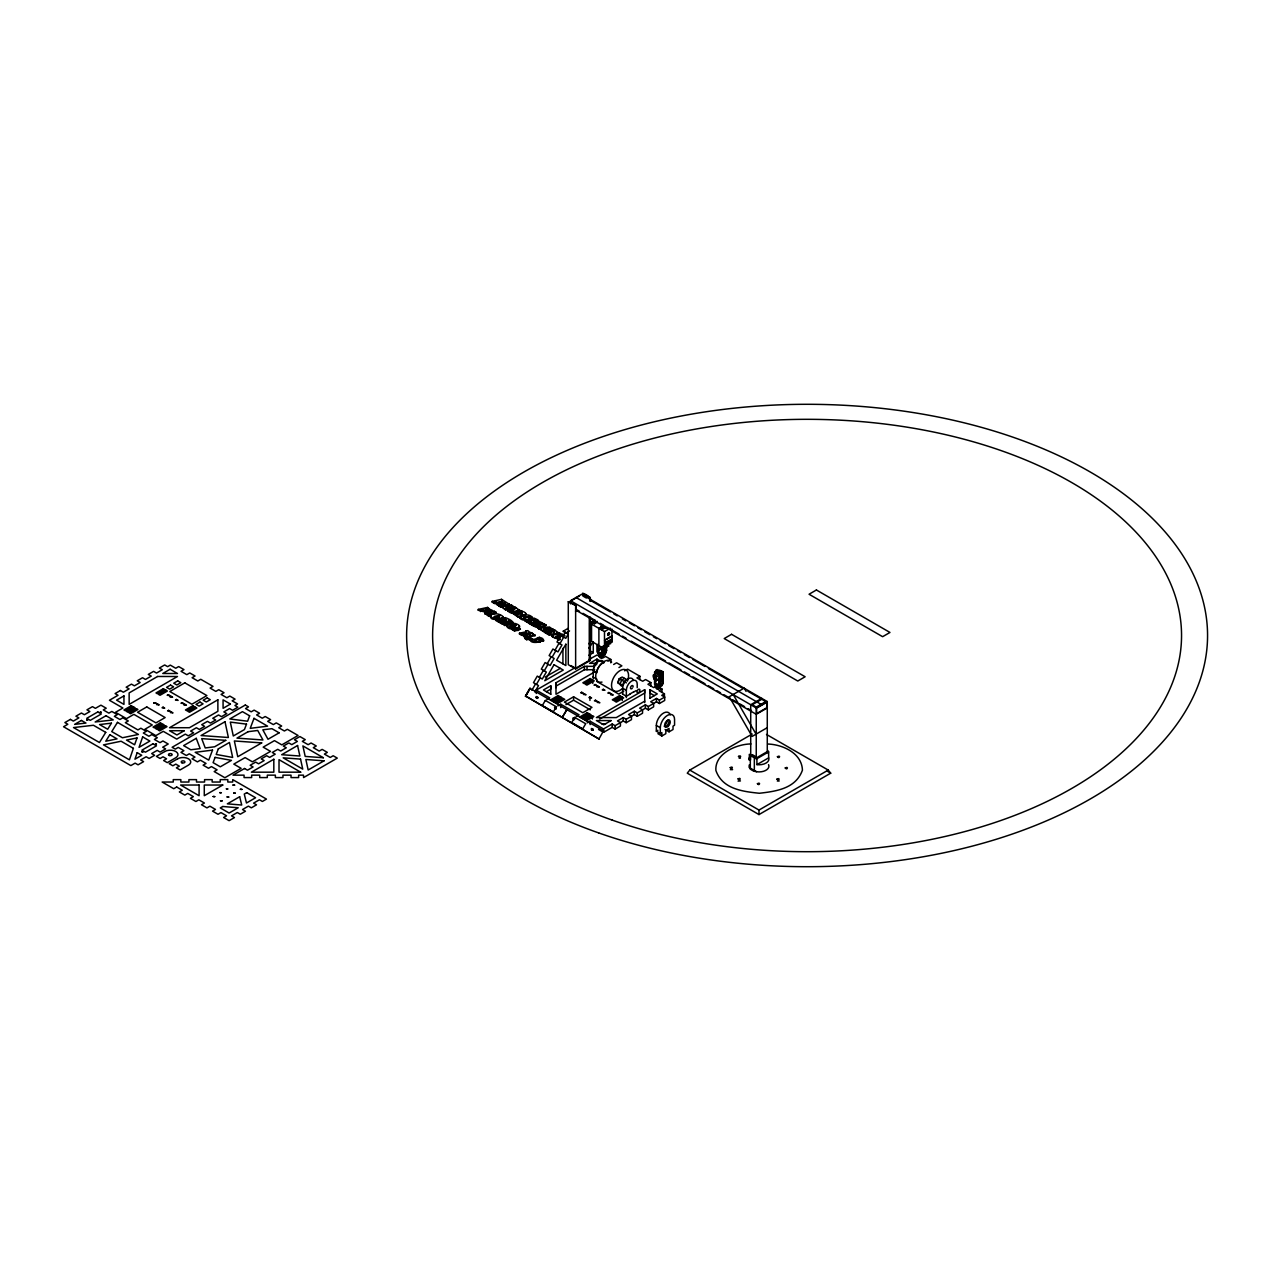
<?xml version="1.0" encoding="UTF-8"?>
<svg xmlns="http://www.w3.org/2000/svg" width="1271" height="1271" viewBox="0 0 1271 1271"><rect width="100%" height="100%" fill="white"/><g stroke="black" fill="none" stroke-linecap="round" stroke-linejoin="round"><path stroke-width="1.5" d="M602.788 647.813C605.6 646.129 599.261 652.5 600.706 646.653L600.849 649.799L602.041 649.131M602.851 649.131L601.58 650.228L601.628 646.907M605.6 627.556L605.6 626.285L604.932 627.938L606.696 628.192L605.6 627.556L601.548 629.892C600.976 622.075 603.709 630.924 603.693 625.507M606.203 646.605L605.917 645.604M606.95 646.748L603.598 648.639M660.618 680.271L660.618 679.318M661.079 679.524L661.19 677.554L660.618 679.222M606.378 642.888L605.377 644.016L606.362 642.665M535.552 641.235L536.394 640.87L535.107 639.202L539.825 639.281L537.363 637.772L537.188 639.631L535.107 640.06M536.378 640.965L535.107 639.202M659.156 673.757L659.156 672.168L658.378 672.629L658.378 674.218L660.539 672.963L659.156 672.168A1.954 1.128 60 0 0 657.79 669.785A1.954 1.128 60 0 0 656.408 670.58C656.154 674.472 659.442 670.707 655.661 671.469A1.954 1.128 60 0 0 657.885 673.566A1.954 1.128 60 0 0 657.584 670.723A1.954 1.128 60 0 0 655.614 671.04L655.661 675.552M657.409 688.405L656.551 686.658L657.409 688.405A1.954 1.128 60 0 0 659.141 687.865L660.523 685.482L658.362 686.737L658.362 688.326A1.954 1.128 60 0 1 656.392 688.644A1.954 1.128 60 0 1 656.09 685.8A1.954 1.128 60 0 1 658.314 687.881L659.713 685.943M510.545 625.999L515.835 625.427L510.545 625.999L510.577 627.286L515.422 625.983M609.683 633.736C609.047 629.939 605.774 637.438 609.174 634.817M607.141 645.112L607.014 646.272L607.903 645.08M607.252 645.175L606.918 646.685L606.06 646.192M656.44 685.895L656.392 686.276A1.954 1.128 60 0 0 656.44 686.721L656.424 686.737M657.091 672.359A1.954 1.128 60 0 0 659.109 672.55L659.156 672.168M660.856 676.426L660.761 676.363A1.652 0.953 -60 0 0 660.618 676.808C661.619 675.822 660.443 676.982 661.19 676.95M600.341 655.169L601.342 656.662L605.187 654.549C602.978 638.074 609.174 657.091 602.549 650.784M503.3 616.689C501.251 619.565 490.749 619.692 490.701 615.577C494.435 609.953 511.959 618.755 497.755 619.184M519.617 626.11C514.739 632.593 496.246 622.742 514.977 623.457C528.339 627.127 507.208 632.91 506.589 625.284M519.585 627.207L519.124 626.476L519.14 627.493M608.968 645.922L607.681 646.335M513.039 622.313L504.555 624.585L502.331 623.298L504.555 625.443C515.883 625.189 515.152 621.249 505.286 617.627C505.238 618.913 488.541 621.63 491.019 616.34M525.876 619.136C511.72 618.405 526.83 611.701 531.675 616.737C533.582 618.453 518.377 614.989 525.876 619.136L525.876 619.994C524.319 621.026 518.155 618.596 520.554 617.261M558.096 639.138L552.615 637.057L552.933 635.961M565.055 636.056C561.21 630.464 543.257 636.12 558.096 638.28M492.179 611.129L486.92 612.558L478.293 610.271L478.293 609.413L487.587 607.411L492.179 611.129L488.954 609.047M491.893 611.558L492.179 610.271M492.258 601.358L494.483 602.645L502.712 601.628L494.483 603.487L492.258 602.2L492.258 601.358L501.552 599.34L509.258 604.265L500.822 606.299L498.597 605.012L498.597 605.87L500.822 607.157L511.276 604.964L515.136 608.031L510.068 607.84L511.689 608.777L510.068 606.998L515.136 607.188M508.511 605.489L509.147 604.631M524.716 620.089L526.909 622.202L524.716 620.089L533.995 618.071C544.751 622.711 533.534 620.407 532.501 623.553M533.264 622.854L538.11 622.329L538.11 621.297M601.739 647.749L602.073 648.639M603.121 647.622L604.488 646.208L604.488 631.592L589.712 623.06L589.712 640.298L603.185 648.083L611.923 641.919L611.923 629.034M532.152 617.229C531.913 621.487 526.067 613.972 523.859 618.326M537.363 637.772L539.444 637.343C551.042 640.107 531.818 645.414 530.277 640.282L532.342 639.011L536.378 640.123M539.397 641.696L543.48 640.584M599.149 649.513L599.086 649.735A1.652 0.953 -60 0 0 599.118 650.275L599.261 649.37M607.872 641.553L607.808 642.602L608.285 641.664M535.965 697.112L537.077 698.43M538.11 697.89L536.489 696.54M591.508 729.824L591.793 728.458M591.38 729.761L593.192 729.904L591.349 728.601M593.271 729.713L592.906 728.823M608.936 641.283L608.65 641.442M606.823 642.411L606.331 643.46L607.061 643.031A2.256 1.303 -60 0 0 607.427 642.824L607.792 641.982M610.366 640.362L609 641.919L609.524 640.838M610.175 641.235L610.668 640.187M525.559 696L598.975 738.975L525.559 696L529.975 688.326L603.661 730.873M661.063 680.573L661.079 679.318M603.09 647.733C600.77 650.863 611.637 643.142 602.851 648.274M525.829 614.656L518.25 616.356L511.387 612.4L518.25 617.213C522.985 617.452 530.118 613.512 522.127 611.224L520.093 612.527L522.206 613.972L520.093 611.669M547.34 627.397L549.517 628.716L549.294 629.765L547.34 627.397L549.358 626.937L553.076 629.526L545.481 632.084L534.694 625.856L545.481 632.926L554.792 630.082L560.114 634.007L549.358 635.166L547.134 633.895L547.134 633.037L554.394 631.465L554.394 632.322L549.358 627.795M554.394 631.465L552.774 629.765M602.883 655.28L602.39 656.583A1.954 1.128 60 0 1 601.533 657.552A1.954 1.128 60 0 1 600.023 656.344M601.755 626.444L602.073 626.079M603.074 626.492L602.422 627.175M602.089 625.634L600.929 626.269M606.982 642.316L609.27 640.743L605.489 643.174M617.754 682.559L619.247 678.73L622.218 677.014L627 679.778L624.013 681.494L622.536 685.323L617.754 682.559L621.63 686.054L620.153 683.941L621.63 680.112L624.601 678.396M536.616 696.619L536.124 697.747M536.95 698.351L537.998 697.429M556.38 707.772C551.932 705.5 557.27 711.379 556.126 707.597M555.665 709.011L556.253 707.709M573.396 717.861L573.126 719.227M573.221 717.94L573.856 719.656L574.508 718.226M601.882 647.702L601.898 648.528M601.977 625.999L602.74 626.857M601.596 656.535L601.485 656.63A1.954 1.128 60 0 0 599.324 654.501A1.954 1.128 60 0 0 599.626 657.345A1.954 1.128 60 0 0 601.596 657.028L600.532 654.93M608.174 633.784L608.142 634.785M534.805 691.996L538.507 685.593L533.486 682.686L537.283 676.108L542.304 679.016L546.339 672.041L541.319 669.134L545.116 662.556L550.136 665.464L554.156 658.473L549.136 655.582L552.933 649.004L557.953 651.896L561.989 644.921L556.968 642.014L560.765 635.436L565.786 638.344L568.232 634.118L563.196 631.226L568.296 628.239M531.866 690.296L535.568 683.893M539.365 677.316L543.4 670.341M547.197 663.764L551.217 656.773M555.014 650.196L559.049 643.221M562.846 636.644L565.277 632.418M536.426 684.386L540.223 677.808M544.258 670.834L548.055 664.256M552.075 657.282L555.872 650.704M559.907 643.714L563.704 637.136M598.975 738.975L603.534 730.793M526.432 631.528L526.337 632.545L525.765 631.067L526.432 632.386M529.832 633.419L530.388 634.038L523.541 635.548L523.541 636.39L525.765 637.677L535.059 635.675L531.866 632.974L529.832 633.419L530.388 634.88M488.286 609.762L485.713 609.587L488.286 609.762L488.207 610.652L485.713 610.43M522.286 613.003L517.805 614.481L516.423 613.686L521.031 613.321L521.031 614.179M505.302 604.408L504.889 602.883L497.628 604.456L495.452 603.201L497.628 605.298L505.381 604.376M531.453 621.058L531.183 622.139L530.706 620.534L526.909 621.36M588.87 643.809L591.063 640.632M588.87 648.067L593.271 641.696L593.271 652.738L588.87 655.28M738.054 781.109L740.437 780.934M600.881 626.301L600.706 629.399L605.266 626.889M752.241 734.018L689.772 770.083L687.277 773.165L758.994 814.568L830.71 773.165L828.231 770.083L766.492 734.447M608.285 633.609L609.238 633.609M540.604 622.726L542.828 624.013L540.604 621.884L530.134 624.077L528.021 622.854L528.021 621.996L530.134 623.219L533.264 622.297M530.277 639.424L535.186 642.03L539.349 641.092M602.708 627.096L602.375 627.334M593.064 730.062L592.27 730.237M492.131 610.509L486.92 611.716L478.293 609.413M525.463 614.91L525.797 613.385M730.348 769.638L732.604 769.638M605.695 650.657L605.663 648.973M153.823 702.958L156.46 703.356L153.807 702.974M590.348 617.134L590.348 660.427L575.636 668.911L568.28 664.669L568.28 601.707L576.176 605.647L575.636 611.701M570.52 603.884L570.52 600.706L581.546 594.335L767.271 701.56L767.271 752.766M570.917 600.929L579.449 596.004M568.28 601.707L576.176 605.647M590.348 597.449C571.187 589.061 593.541 594.812 590.348 601.39M569.551 630.924L566.183 632.863L563.228 631.163M597.02 622.313L594.558 623.743L592.286 622.425L594.733 619.946M589.712 623.06L594.161 620.486M592.286 622.425L594.733 621.011M593.382 623.06L591.555 624.125L591.555 641.362M592.286 621.36L594.558 622.679L597.02 621.265M601.882 626.651L598.895 628.367L598.911 652.659L603.391 655.248L602.549 647.956M604.488 631.592L610.43 628.16M604.488 640.219L611.923 635.929M545.195 677.093L560.32 668.355M604.758 643.062L611.669 639.075M604.758 644.54L611.669 640.552M601.548 647.13L604.932 645.175L606.045 645.811M604.758 645.747L611.669 641.76L611.669 636.374L604.758 640.362L604.932 646.462L606.489 647.384M611.923 641.919L603.185 647.05L603.185 648.083M603.836 647.177L604.98 646.51M606.95 646.192L608.126 645.43L607.061 646.256M597.99 653.183L598.911 652.659M604.98 649.767L603.836 650.434L605.346 651.292M536.267 693.489L536.267 690.105L575.207 667.625M588.823 659.554L597.132 654.962L602.581 658.108L605.52 656.408L610.811 659.458L610.811 662.858M606.632 647.114L606.632 650.72L605.187 651.562L602.915 650.244L605.33 651.975M600.214 654.644L602.39 653.389L601.008 652.595L598.832 653.85L598.832 655.439L599.626 654.978A1.954 1.128 60 0 0 599.817 655.884M602.47 655.772L603.391 655.248M550.788 694.252L550.772 685.752L543.448 689.994L550.804 694.236M555.967 687.659L555.967 682.765L584.422 666.338L594.717 666.338M601.374 661.651L596.957 659.093L589.617 663.335L596.973 663.335M546.371 691.694L550.772 689.152L550.772 685.752M555.967 686.165L584.422 669.722L594.717 669.738M594.018 664.193L596.957 662.493L596.957 659.093M607.872 661.158L610.811 659.458M546.784 699.574L549.739 697.874L536.267 690.105M594.335 672.121L555.999 694.252L555.967 682.765M558.128 695.539L550.788 699.797L552.25 700.639L559.605 696.397L558.128 695.539L558.128 698.939M613.655 664.495L616.594 662.795L621.884 665.845L618.945 667.545M590.205 678.539L582.849 682.781L584.326 683.639L591.666 679.397L590.205 678.539L590.205 681.939M560.718 697.032L553.362 701.274L554.823 702.132L562.179 697.874L560.718 697.032L560.718 700.432M592.779 680.033L585.423 684.275L586.9 685.117L594.256 680.875L592.779 680.033L592.779 683.417M557.794 705.913L560.733 704.213L579.115 714.842L576.176 716.526M573.602 696.794L564.403 702.1L582.801 712.713L591.984 707.407L573.602 696.794L573.602 700.178L590.316 709.838M565.945 704.611L573.602 700.178M624.649 670.85L627.588 669.15L639.869 676.236L639.869 679.635M589.935 697.016L588.918 697.604L591.587 697.97L589.935 697.016L589.935 700.416M639.869 676.236L636.93 677.936L642.665 681.24L645.604 679.54L650.863 682.591L650.863 685.975M658.013 671.04L659.585 670.119L662.684 671.898L662.684 684.434L661.095 685.339M623.727 691.202L618.723 694.093L596.655 681.351M655.614 672.629L656.408 670.58L655.661 671.469M655.868 675.425L654.581 676.172L656.503 676.045L656.503 680.636L654.088 679.064C649.719 669.245 662.382 679.715 654.597 675.012M619.66 695.555L612.304 699.797L613.782 700.639L621.138 696.397L619.66 695.555L619.66 698.939M589.808 714.159L582.452 718.417L583.929 719.259L591.285 715.017L589.808 714.159L589.808 717.559M663.192 671.755L659.808 670.659L662.461 672.184L662.461 679.095L663.192 678.682L663.192 671.755L661.095 672.82L661.937 673.312L661.937 685.832L658.314 687.881M655.582 676.744L656.869 675.997M661.937 673.312L659.22 674.869L659.093 687.436A1.954 1.128 60 0 0 657.949 685.593A1.954 1.128 60 0 0 656.567 685.593M622.234 697.032L614.878 701.274L616.356 702.132L623.711 697.89L622.234 697.032L622.234 700.432M654.088 679.064L656.869 680.255L654.74 680.668L654.74 684.481L659.22 687.071L660.142 686.531L660.142 674.345L655.661 671.755L654.74 672.295L654.74 678.364M592.381 715.652L585.025 719.894L586.503 720.752L593.859 716.494L592.381 715.652L592.381 719.052M630.019 693.95L633.546 691.901M630.352 693.966L626.381 696.254L622.409 693.966M633.578 692.091L636.231 690.566M650.863 682.591L647.924 684.275L653.707 687.611L656.646 685.911M661.937 692.377L661.937 688.977L654.581 684.561L654.581 680.414L655.868 679.683M654.74 680.668L655.661 680.144L655.661 683.941L660.142 686.531M659.363 687.325L659.363 674.79L654.581 672.025L654.597 678.619L656.869 679.937L658.314 679.095M587.17 722.881L590.109 721.181L603.566 728.95L612.177 723.993L615.116 725.677L623.251 720.991L626.19 722.691L631.48 719.64L631.48 716.24L628.541 714.54L634.324 711.204L637.264 712.904L645.382 708.217L648.337 709.917L653.628 706.851L653.628 703.451L650.688 701.751L656.456 698.43L659.395 700.114L664.701 697.064L664.701 700.464L659.395 703.514L656.456 701.814L648.337 706.517L645.382 704.817L639.615 708.154L642.554 709.854L642.554 713.238L637.264 716.304L634.324 714.604L626.19 719.291L623.251 717.591L617.468 720.927L620.423 722.627L620.423 726.027L615.116 729.077L612.177 727.377L603.566 732.35L598.53 729.443M644.731 702.641L644.699 689.66L596.385 717.559L616.276 717.591L644.747 701.147M654.74 684.481L655.661 683.941M657.774 683.893L655.598 685.148L655.598 686.737L656.392 684.688L659.141 686.276M599.721 719.036L644.699 693.06L644.699 689.66M656.98 685.943L659.141 684.688L658.267 684.608M661.937 688.977L658.998 690.677L664.431 693.823L664.431 697.207M649.926 698.16L657.266 693.918L649.91 689.676L649.91 693.076L654.327 695.618M664.431 693.823L661.746 695.364L664.701 697.064M670.262 714.874A10.089 5.831 -60 0 0 662.35 713.841A10.089 5.831 -60 0 0 656.329 725.455L656.329 731.175L657.885 730.285M656.329 731.175L660.3 733.478L661.857 732.589L661.857 735.988L665.829 733.685L665.829 730.285L669.054 728.426L669.054 731.826L665.083 729.522M669.054 731.826L673.026 729.522L673.026 726.122L674.567 725.233L674.567 719.497A10.089 5.831 -60 0 0 667.434 715.382A10.089 5.831 -60 0 0 660.3 727.743L660.3 733.478M761.758 698.367L750.716 704.738L750.716 755.943M761.758 699.225L752.194 704.738L756.245 707.073L765.793 701.56M570.52 600.706L756.245 707.931L767.271 701.56M766.874 702.243L756.642 708.154L756.642 713.603L766.874 707.693L766.874 702.243L747.952 691.329M767.271 707.931L756.245 714.286L575.684 610.048M767.096 727.775L752.162 736.402L729.268 696.746L744.202 688.119L746.109 691.424M767.493 751.511L756.245 758.009L750.51 754.704L750.51 760.106M750.335 756.261A9.914 5.72 0 0 0 749.08 759.137L749.366 760.233L749.366 754.291L750.319 755.816L756.912 758.676L768.637 751.908L767.668 750.383M756.912 758.676L756.912 764.618L768.637 757.866L768.637 751.908M689.772 770.083L758.994 810.056L828.231 770.083M574.222 719.608L574.778 718.655M494.324 616.546L499.519 616.006L494.324 616.546L495.229 617.96M556.126 636.183C564.292 639.678 561.385 630.559 556.158 637.47M556.031 637.089L560.193 636.135M526.226 631.735L519.489 633.212L519.489 634.054L521.714 635.341L531.008 633.323L527.815 630.623L525.765 631.067M531.262 621.281L528.021 621.996M777.312 781.03L779.155 781.03M505.381 603.518L498.597 605.012M545.037 630.209L545.037 631.052L543.654 629.399L545.037 630.209L549.294 628.907M739.102 758.183L740.405 758.183M750.907 743.948C736.545 744.091 714.652 753.512 715.891 770.48C722.357 789.037 742.55 791.515 759.375 793.263C776.263 791.293 795.741 788.687 802.43 770.194C801.906 753.195 782.761 744.552 767.938 744.028M492.258 602.2L495.976 601.405M499.074 603.264L502.712 602.47L501.743 601.072M478.293 610.271L485.729 608.65M498.597 605.87L501.918 605.139M505.699 607.014L509.417 606.203M489.017 614.846L490.733 615.831L488.7 616.276L484.744 613.146L494.038 611.129L496.262 612.415L496.262 613.273L489.017 614.846L489.017 613.988L496.262 612.415M505.842 609.19L507.876 608.745L505.842 610.048L501.981 606.966L505.842 610.048M507.876 608.745L506.255 607.808L511.689 607.935M484.744 613.988L490.32 612.781M513.548 607.888L515.597 607.443L520.919 611.367L510.164 612.543L507.939 611.256L507.939 610.414L515.2 608.841L513.548 607.888L513.548 608.73M507.876 609.603L506.255 608.666L511.689 608.777M484.744 613.146L488.7 615.418L490.733 614.989L490.701 616.419M507.939 611.256L513.373 610.08M507.939 610.414L510.164 611.685L520.919 610.525M495.992 620.486L498.216 621.773L506.446 620.772L505.477 619.358L498.216 620.931L495.992 619.644L495.992 620.486L503.427 618.882M499.185 621.487L501.362 622.742L509.131 621.805L501.362 623.584L499.185 622.329L499.185 621.487L506.446 619.914M499.185 622.329L502.823 621.551M502.331 624.156L507.304 623.076M524.716 620.931L533.995 618.929L536.743 620.502M511.562 627.381L515.549 626.508M542.828 623.171L533.534 625.189L531.31 623.902L531.31 624.744L538.745 623.14M531.31 624.744L533.534 626.031L543.988 623.839L546.212 625.125L546.212 625.968L538.968 627.54M534.694 626.698L540.27 625.491M546.212 625.125L538.968 626.698L540.683 628.541L538.634 628.986L540.683 627.683M519.489 634.054L524.462 632.974M519.489 633.212L521.714 634.499L531.008 632.481M523.541 636.39L526.861 635.675M523.541 635.548L525.765 636.835L535.059 634.817M552.742 631.369L554.792 630.082M525.098 638.01L529.117 637.136L531.532 638.535L531.532 639.392L526.528 639.678L525.098 638.01L531.532 638.535M525.098 638.868L527.783 638.28M547.134 633.895L550.772 633.101M547.134 633.037L549.358 634.324L560.114 633.149M512.324 629.066L514.644 628.573L516.884 629.844L514.548 631.194L512.324 629.066L514.548 630.352L516.884 629.844M512.324 629.908L514.644 629.415L516.884 630.702M560.241 638.757L557.905 640.107L560.241 639.599M515.835 628.303L518.171 627.795L520.395 629.081L518.06 630.432L515.835 628.303L518.06 629.59L520.395 629.081M530.277 640.282L532.342 639.011M541.907 639.615L539.444 638.201L537.363 638.614L539.635 639.917M513.659 624.379L516.296 624.824M559.256 634.579L561.877 635.023M543.654 629.399L548.262 629.05L548.262 629.892M543.654 630.257L546.721 630.019M511.387 612.4L518.727 612.002L521.031 613.321M511.387 613.242L518.727 612.844L518.87 610.954M538.618 628.128L545.974 627.731L548.262 629.05M499.328 615.8L499.344 617.055L494.26 617.865M601.914 723.962L605.584 723.977M756.912 764.618L759.152 764.777A9.914 5.72 0 0 0 768.907 758.962L768.637 757.866M661.476 680.08L662.382 680.684M749.461 767.7L756.579 771.688M498.661 614.878L499.98 615.402M534.503 641.108L534.741 640.362M582.881 596.004L586.312 597.99M589.76 599.976L610.382 611.891M613.829 613.877L617.261 615.863M622.425 618.85L625.872 620.836M629.304 622.822L634.467 625.793M637.899 627.779L641.347 629.765M644.778 631.751L649.942 634.737M653.373 636.723L656.821 638.709M660.253 640.679L665.416 643.666M668.864 645.652L674.011 648.623M677.459 650.609L680.891 652.595M684.338 654.581L689.486 657.568M692.933 659.554L704.976 666.497M708.408 668.482L742.804 688.342M576.033 597.513L761.758 704.738M576.081 609.365L579.512 611.351M582.96 613.337L594.987 620.28M600.15 623.267L603.598 625.253M607.03 627.239L619.072 634.181M622.504 636.167L625.952 638.153M631.099 641.124L665.496 660.984M668.943 662.969L680.97 669.928M684.418 671.914L689.565 674.885M693.013 676.871L705.055 683.814M708.487 685.8L713.651 688.787M717.082 690.773L720.53 692.759M723.962 694.744L729.125 697.715M732.557 699.701L736.004 701.687M739.436 703.673L744.599 706.66M748.031 708.646L751.479 710.632M603.63 626.063L602.978 625.761M608.984 642.84L610.604 643.793M827.278 771.195L830.71 773.165M654.088 674.822L656.503 676.22M603.9 646.907L605.33 647.717M605.346 648.035L603.534 647.114L606.696 645.43L605.6 644.794L605.711 652.611L606.442 645.271M604.361 649.417L606.632 650.72M654.581 680.414L655.582 680.986M605.187 654.549L604.345 654.057L605.933 653.151L605.933 644.19M599.626 653.389L602.39 654.978M590.332 651.038L593.271 652.738M515.136 608.031L511.276 604.964M518.25 609.826L520.919 611.367M752.416 754.704L754.958 756.166M619.247 678.73L626.412 682.877M508.193 620.153L511.101 621.837M535.059 635.675L531.866 632.974M603.28 661.444A7.69 4.449 -60 0 0 597.163 662.302A7.69 4.449 -60 0 0 593.239 670.595L596.909 672.724M633.371 680.478A7.69 4.449 -60 0 0 627.413 679.238A7.69 4.449 -60 0 0 622.663 688.231L626.333 690.344L626.333 697.636M489.017 613.988L490.733 614.989M529.117 637.994L531.532 639.392M592.937 676.95L596.909 679.254M570.917 665.575L575.636 668.308L589.299 660.427L589.299 617.484M656.329 725.455L660.3 727.743M657.885 733.685L661.857 735.988M573.761 717.813L574.857 718.56M657.774 672.152L657.314 670.516L658.473 671.787M657.758 687.865L657.186 686.324L658.378 687.039M531.453 621.916L530.706 620.534M733.176 694.49L756.07 734.145M604.932 626.667L606.045 628.573M649.91 689.676L649.926 698.16M758.994 810.056L758.994 814.568M756.245 707.931L756.245 759.137M754.339 758.152L754.339 771.179M750.319 755.816L750.319 768.86M659.395 700.114L659.395 703.514M656.456 698.43L656.456 701.814M654.454 674.615L654.454 678.857M648.337 706.517L648.337 709.917M645.382 704.817L645.382 708.217M637.264 712.904L637.264 716.304M637.216 687.706L637.216 684.068A7.69 4.449 -60 0 0 631.782 680.922A7.69 4.449 -60 0 0 626.333 690.344M634.324 711.204L634.324 714.604M626.19 719.291L626.19 722.691M623.251 717.591L623.251 720.991M622.663 688.231L622.663 693.696M615.116 725.677L615.116 729.077M612.177 723.993L612.177 727.377M603.566 728.95L603.566 732.35M597.847 644.318L597.847 653.278L602.613 656.027L602.613 651.896L605.187 650.402L601.628 651.324L602.613 651.896L601.596 657.028L601.596 655.439L603.757 654.184L602.343 656.138A1.954 1.128 60 0 0 600.309 654.009M596.957 645.334L596.957 652.055M594.558 622.679L594.558 623.743M593.239 670.595L593.239 678.396M590.109 721.181L590.109 724.581M589.823 597.767L589.823 600.945M587.027 666.338L587.027 669.738M584.422 666.338L584.422 669.722M575.636 605.949L575.636 668.911M562.926 648.337L562.926 663.859M560.733 704.213L560.733 707.613M558.08 633.594L558.08 634.436M556.619 632.751L556.619 633.609M556.603 636.771L556.603 637.613M556.364 636.723L556.364 637.565M553.123 629.32L553.076 630.384M553.028 629.113L552.853 630.559M552.615 635.182L552.615 636.04M552.408 635.278L552.408 636.12M552.17 635.484L552.138 636.564M549.517 628.716L549.437 629.701M549.358 634.324L549.358 635.166M545.974 627.731L545.974 628.573M545.481 632.084L545.481 632.926M543.988 623.839L543.988 624.697M543.623 639.98L543.575 641.061M543.337 640.409L543.337 641.267M543.13 640.505L543.13 641.362M540.366 641.092L540.366 641.934M540.032 641.077L540.032 641.934M539.73 640.997L539.73 641.839M539.444 637.343L539.444 638.201M539.111 641.331L539.111 642.173M538.904 641.41L538.904 642.268M538.602 620.947L538.554 622.027M538.316 621.392L538.316 622.234M538.11 621.471L538.11 622.329M536.298 640.203L536.14 641.108M536.108 640.266L536.108 641.124M535.266 640.425L535.266 641.283M534.996 640.425L534.996 641.267M534.297 622.297L534.297 623.14M533.963 622.282L533.963 623.14M533.645 622.202L533.645 623.044M533.534 625.189L533.534 626.031M533.026 622.536L533.026 623.378M532.803 622.631L532.803 623.473M532.12 617.468L531.882 618.516M531.675 617.754L531.675 618.612M531.373 617.833L531.373 618.691M530.944 617.928L530.944 618.77M530.484 633.879L530.293 634.928M530.134 623.219L530.134 624.077M528.641 616.626L528.641 617.484M528.386 616.578L528.386 617.42M528.132 616.562L528.132 617.42M526.528 638.836L526.528 639.678M525.606 613.988L525.606 614.83M525.765 636.835L525.765 637.677M522.127 611.224L522.127 612.066M522.063 613.178L522.063 614.036M521.714 634.499L521.714 635.341M520.268 616.499L520.268 617.341M520.046 616.594L520.046 617.436M519.807 616.785L519.775 617.881M519.346 626.555L519.346 627.397M518.25 616.356L518.25 617.213M518.171 627.795L518.171 628.652M518.06 629.59L518.06 630.432M517.424 610.128L517.424 610.97M515.597 607.443L515.597 608.301M515.168 625.078L515.168 625.92M514.644 628.573L514.644 629.415M514.548 630.352L514.548 631.194M513.087 607.617L513.087 608.475M512.753 622.758L512.547 623.696M511.466 606.68L511.466 607.538M511.006 626.571L511.006 627.429M510.783 626.524L510.783 627.381M510.164 611.685L510.164 612.543M510.354 626.126L510.338 627.064M509.639 608.38L509.639 609.222M509.29 604.027L509.258 605.107M509.02 604.472L509.02 605.314M508.813 604.551L508.813 605.409M508.019 607.443L508.019 608.285M507.034 624.998L507.034 625.84M506.811 625.094L506.811 625.936M505.508 603.344L505.508 604.186M505.477 619.358L505.477 620.2M505.286 617.627L505.286 618.484M504.889 602.883L504.889 603.741M504.555 624.585L504.555 625.443M503.252 616.928L503.03 617.976M502.823 617.213L502.823 618.071M501.552 599.34L501.552 600.182M501.362 622.742L501.362 623.584M500.822 606.299L500.822 607.157M499.09 615.704L499.09 616.546M498.852 615.641L498.852 616.499M498.216 620.931L498.216 621.773M497.628 604.456L497.628 605.298M494.689 617.15L494.689 617.992M494.483 602.645L494.483 603.487M494.451 617.102L494.451 617.96M494.038 611.129L494.038 611.986M491.686 610.811L491.686 611.653M490.495 615.657L490.495 616.514M490.272 615.863L490.225 616.943M488.7 615.418L488.7 616.276M488.112 609.826L488.112 610.668M487.762 609.127L487.762 609.985M487.587 607.411L487.587 608.253M486.682 610.144L486.682 611.001M483.663 610.032L483.663 610.874M480.517 610.7L480.517 611.558M667.561 720.228A5.974 3.448 -60 0 1 664.558 725.423M668.61 719.894A3.956 2.288 -60 0 1 667.895 724.486A3.956 2.288 -60 0 1 664.209 726.329M768.542 764.618A9.914 5.72 0 0 1 759.152 771.91A9.914 5.72 0 0 1 749.382 764.777M622.218 688.691A12.043 6.959 -60 0 1 611.526 685.307A12.043 6.959 -60 0 1 622.297 669.642A12.043 6.959 -60 0 1 627.413 681.145M601.993 682.082A12.043 6.959 -60 0 1 597.497 669.166A12.043 6.959 -60 0 1 611.637 662.143M618.58 681.733A2.161 1.239 -60 0 1 619.12 679.572A2.161 1.239 -60 0 1 620.82 678.46M594.208 667.863A2.049 1.176 -60 0 1 594.621 665.146A2.049 1.176 -60 0 1 596.687 664.749M632.291 688.294A1.843 1.064 -60 0 1 630.495 688.151A1.843 1.064 -60 0 1 631.941 685.625A1.843 1.064 -60 0 1 632.99 687.071M596.957 671.914A7.69 4.449 -60 0 1 603.042 662.954M603.375 662.827A7.69 4.449 -60 0 1 604.361 662.588M599.531 655.757L600.77 657.028L599.531 655.757M100.314 712.157L101.33 712.237L100.361 712.078M155.475 743.996L156.492 744.075L155.523 743.932M213.131 796.504L214.767 796.631L213.131 796.504M219.74 792.691L221.376 792.802L219.835 792.564M220.487 800.762L222.123 800.873L220.487 800.762M226.365 788.862L228.002 788.989L226.445 788.751M227.096 796.933L228.732 797.06L227.096 796.933M232.99 785.049L234.627 785.16L232.99 785.049M233.721 793.104L235.357 793.231L233.721 793.104M240.346 789.291L241.983 789.418L240.346 789.291M730.221 767.589C732.128 770.639 733.86 765.364 730.221 767.589M738.499 756.404C740.405 759.454 742.137 754.18 738.499 756.404M738.054 778.885C739.96 781.919 741.692 776.645 738.054 778.885M757.421 783.667C759.327 786.701 761.059 781.427 757.421 783.667M777.423 756.674C779.33 759.708 781.061 754.434 777.423 756.674M776.978 779.139C778.885 782.173 780.616 776.899 776.978 779.139M785.256 767.954C787.162 770.989 788.894 765.714 785.256 767.954M562.338 717.225L566.882 709.647L562.338 717.225M133.391 748.333L129.42 759.836L103.507 744.87L121.095 741.231L133.391 748.333M136.998 737.927L134.615 744.79L126.512 740.103L136.998 737.927M137.204 752.654L134.948 759.2L141.748 755.276L137.204 752.654M142.654 736.894L139.047 747.332L149.899 741.072L142.654 736.894M212.527 750.112L208.73 760.122L195.178 752.305L212.527 750.112M215.085 757.389L213.099 762.648L220.296 766.81L231.433 760.376L215.085 757.389M218.31 748.889L216.197 754.45L232.657 757.452L229.447 742.471L218.31 748.889M246.495 724.136L244.445 729.554L233.292 735.988L230.321 722.103L246.495 724.136M249.64 715.811L247.607 721.213L229.797 718.957L242.443 711.649L249.64 715.811M254.009 718.322L250.228 728.347L267.577 726.154L254.009 718.322M86.762 719.958L87.763 720.101L86.825 719.879M141.923 751.797L142.924 751.955L141.923 751.797M529.975 688.326L525.431 696.524L530.102 688.405M554.029 664.717L544.782 680.732L563.26 670.055L554.029 664.717M565.865 644.206L556.619 660.221L565.865 665.559L565.865 644.206M545.323 700.416L542.336 705.548L553.33 711.887L556.317 706.771L545.323 700.416M574.699 717.384L571.712 722.5L582.706 728.855L585.693 723.739L574.699 717.384M105.747 732.366L99.44 742.518L73.527 727.568L93.434 725.264L105.747 732.366M111.435 723.167L107.685 729.236L99.567 724.549L111.435 723.167M109.814 734.702L105.779 741.215L117.027 738.88L109.814 734.702M117.472 722.357L111.753 731.588L122.445 737.752L138.412 734.447L117.472 722.357M534.932 620.296L532.676 620.121L534.932 620.296M70.398 719.386L64.885 722.564L67.824 724.263L63.55 726.742L130.849 765.587L135.123 763.124L138.062 764.824L143.591 761.631L140.636 759.947L146.165 756.753L149.104 758.453L154.617 755.276L151.678 753.576L157.191 750.383L160.13 752.082L165.643 748.905L162.704 747.205L168.217 744.012L162.926 740.961L159.987 742.661L154.395 739.436L157.334 737.736L151.853 734.574L148.914 736.259L143.321 733.033L146.276 731.333L140.859 728.219L137.919 729.919L125.336 722.659L128.292 720.959L122.842 717.813L119.903 719.513L114.342 716.304L117.297 714.604L111.816 711.442L108.861 713.142L103.285 709.917L106.224 708.217L100.917 705.167L95.404 708.344L92.465 706.644L86.952 709.838L89.891 711.538L84.379 714.715L81.439 713.015L75.91 716.209L78.866 717.893L73.337 721.086L70.398 719.386M120.395 690.518L115.089 693.585L118.028 695.285L109.433 700.257L122.89 708.026L115.486 712.3L126.48 718.639L133.884 714.366L152.266 724.978L144.878 729.252L155.872 735.607L163.276 731.333L176.733 739.102L185.328 734.13L188.283 735.83L193.573 732.779L190.634 731.079L196.401 727.743L199.34 729.443L204.647 726.392L201.708 724.692L207.475 721.356L210.414 723.056L215.705 719.99L212.765 718.29L218.548 714.969L221.488 716.669L226.778 713.603L223.839 711.903L229.606 708.567L232.561 710.267L237.852 707.216L234.913 705.516L237.598 703.959L232.148 700.829L235.087 699.129L229.797 696.063L226.858 697.763L221.075 694.427L224.03 692.727L218.771 689.692L215.816 691.392L210.08 688.088L213.02 686.388L200.739 679.286L197.799 680.986L192.096 677.697L195.051 675.997L189.744 672.947L186.805 674.647L181.038 671.31L183.977 669.61L178.671 666.56L175.732 668.26L170.298 665.114L167.613 666.655L164.674 664.955L159.368 668.022L162.307 669.722L156.54 673.058L153.6 671.358L148.294 674.408L151.249 676.108L145.466 679.445L142.527 677.745L137.236 680.795L140.175 682.495L134.392 685.832L131.453 684.132L126.163 687.198L129.102 688.898L123.335 692.218L120.395 690.518M81.439 720.45L74.639 724.375L85.951 723.056L81.439 720.45M123.938 695.904L116.598 700.146L123.954 704.388L123.938 695.904M157.588 676.474L129.134 692.917L129.165 704.404L177.479 676.506L157.588 676.474M170.107 669.245L162.783 673.487L177.463 673.503L170.107 669.245M97.803 711.935L86.73 718.322L90.257 720.355L101.33 713.968L97.803 711.935M106.001 715.732L95.15 721.992L113.23 719.91L106.001 715.732M131.294 705.691L123.938 709.949L125.4 710.791L132.756 706.549L131.294 705.691M163.355 688.691L155.999 692.933L157.477 693.791L164.833 689.533L163.355 688.691M170.521 685.069L166.549 687.357L169.631 689.152L173.603 686.848L170.521 685.069M177.718 680.906L173.746 683.194L176.844 684.99L180.816 682.686L177.718 680.906M133.868 707.184L126.512 711.426L127.99 712.284L135.33 708.026L133.868 707.184M165.929 690.169L158.573 694.427L160.051 695.269L167.407 691.027L165.929 690.169M136.442 708.662L129.086 712.92L130.563 713.762L137.904 709.52L136.442 708.662M184.819 682.845L169.821 691.503L191.873 704.245L206.887 695.587L184.819 682.845M146.753 706.93L137.57 712.253L155.952 722.865L165.151 717.559L146.753 706.93M168.169 694.681L167.168 695.253L169.837 695.634L168.185 694.665M157.572 703.991L156.555 704.563L159.225 704.944L157.572 703.991M170.918 696.27L169.933 696.842L172.602 697.223L170.95 696.27M163.085 707.169L162.068 707.756L164.737 708.122L163.085 707.169M176.462 699.447L175.446 700.035L178.115 700.4L176.462 699.447M168.598 710.362L167.597 710.934L170.25 711.315L168.598 710.362M181.975 702.641L180.975 703.213L183.628 703.594L181.975 702.641M171.363 711.951L170.346 712.538L173.015 712.904L171.363 711.951M184.74 704.229L183.723 704.817L186.392 705.183L184.74 704.229M160.384 722.834L153.028 727.076L154.506 727.918L161.862 723.676L160.384 722.834M192.811 705.691L185.455 709.949L186.932 710.791L194.288 706.549L192.811 705.691M199.976 702.069L196.004 704.372L199.086 706.152L203.058 703.864L199.976 702.069M207.173 697.922L203.201 700.21L206.299 701.989L210.271 699.701L207.173 697.922M162.958 724.311L155.602 728.553L157.08 729.411L164.436 725.169L162.958 724.311M195.384 707.184L188.029 711.426L189.506 712.284L196.862 708.026L195.384 707.184M165.532 725.805L158.176 730.047L159.653 730.889L167.009 726.647L165.532 725.805M217.865 699.813L169.536 727.711L189.443 727.727L217.897 711.299L217.865 699.813M152.965 743.789L141.891 750.176L145.418 752.21L156.492 745.823L152.965 743.789M184.247 730.73L176.907 734.972L169.551 730.714L184.247 730.73M230.416 704.07L223.092 708.312L223.061 699.828L230.416 704.07M164.849 751.479L156.397 756.356L160.082 758.485L163.022 756.785L166.549 758.819L163.609 760.519L167.295 762.648L175.732 757.77A7.69 4.449 0 0 0 175.732 751.479A7.69 4.449 0 0 0 164.849 751.479M245.319 705.024L172.125 747.284L175.303 749.112L178.242 747.412L183.898 750.684L180.959 752.368L186.36 755.498L189.3 753.798L194.971 757.071L192.032 758.771L197.434 761.885L200.373 760.185L206.045 763.458L203.106 765.158L208.508 768.272L211.447 766.588L217.103 769.845L214.164 771.545L224.872 777.725L241.125 768.351L233.8 764.109L245.081 757.595L252.421 761.822L270.516 751.383L263.176 747.141L274.472 740.628L281.812 744.87L298.065 735.48L287.357 729.3L284.402 731L278.746 727.727L281.685 726.027L276.284 722.897L273.344 724.597L267.673 721.34L270.612 719.64L265.21 716.51L262.271 718.21L256.615 714.938L259.554 713.238L254.136 710.124L251.197 711.824L245.541 708.551L248.481 706.851L245.319 705.024M196.258 738.324L183.612 745.616L190.809 749.779L200.151 748.603L196.258 738.324M224.999 721.721L201.056 735.544L228.383 737.498L224.999 721.721M177.622 758.803L169.186 763.68L172.856 765.793L175.795 764.109L179.322 766.143L176.383 767.843L180.069 769.956L188.505 765.078A7.69 4.449 0 0 0 188.505 758.803A7.69 4.449 0 0 0 177.622 758.803M225.761 740.342L214.624 746.776L205.235 747.952L201.708 738.626L225.761 740.342M248.115 731.683L236.978 738.117L262.938 739.976L257.727 730.475L248.115 731.683M176.685 787.019L173.746 788.719L162.164 782.03L173.253 782.03L173.253 779.631L180.847 779.631L180.847 782.03L188.902 782.03L188.902 779.631L196.497 779.631L196.497 782.03L204.567 782.03L204.567 779.631L212.162 779.631L212.162 782.03L220.217 782.03L220.217 779.631L227.811 779.631L227.811 782.03L232.688 782.03L232.752 779.631L266.465 799.094L262.382 801.461L259.443 799.761L253.596 803.129L256.535 804.829L251.34 807.832L248.401 806.132L242.523 809.532L245.462 811.232L240.283 814.218L237.327 812.519L231.529 815.871L234.468 817.571L229.098 820.669L223.617 817.507L226.556 815.807L220.963 812.582L218.024 814.282L212.543 811.12L215.482 809.42L209.906 806.195L206.951 807.895L201.485 804.734L204.424 803.034L198.832 799.809L195.893 801.508L190.412 798.331L193.351 796.647L187.758 793.406L184.819 795.106L179.338 791.944L182.277 790.244L176.685 787.019M261.683 742.915L237.756 756.738L234.357 740.961L261.683 742.915M279.143 732.827L268.006 739.261L262.827 729.824L271.946 728.68L279.143 732.827M244.556 768.494L233.022 775.151L244.064 775.151L244.064 777.582L251.658 777.582L251.658 775.151L259.713 775.151L259.713 777.582L267.307 777.582L267.307 775.151L275.362 775.151L275.362 777.582L282.956 777.582L282.956 775.151L291.027 775.151L291.027 777.582L298.621 777.582L298.621 775.151L303.499 775.151L303.562 777.582L337.276 758.12L333.177 755.752L330.238 757.452L324.391 754.084L327.33 752.384L322.151 749.382L319.212 751.082L313.317 747.682L316.272 745.982L311.077 742.995L308.138 744.695L302.323 741.343L305.262 739.643L299.908 736.545L294.427 739.706L297.366 741.406L291.774 744.631L288.835 742.931L283.354 746.093L286.293 747.793L280.7 751.018L277.761 749.318L272.28 752.48L275.219 754.18L269.627 757.405L266.688 755.721L261.206 758.882L264.161 760.582L258.569 763.807L255.63 762.107L250.149 765.269L253.088 766.969L247.495 770.194L244.556 768.494M222.759 785.033L204.281 795.71L204.281 785.033L222.759 785.033M273.821 759.248L251.404 772.18L273.821 772.18L273.821 759.248M297.573 745.521L281.685 754.704L299.877 756.023L297.573 745.521M222.759 806.497L220.264 807.927L229.098 813.027L238.201 807.768L222.759 806.497M239.663 796.742L227.35 803.844L241.728 805.036L239.663 796.742M246.749 792.643L244.27 794.073L246.479 803.002L255.582 797.743L246.749 792.643M324.057 760.821L308.17 769.988L305.866 759.486L324.057 760.821M563.291 698.526L555.935 702.768L557.397 703.61L564.753 699.368L563.291 698.526M581.657 692.25L580.672 692.822L583.31 693.203L581.657 692.25M595.003 684.529L594.018 685.101L596.687 685.482L595.035 684.529M584.406 693.839L583.405 694.427L586.074 694.792L584.406 693.839M597.767 686.133L596.782 686.705L599.451 687.071L597.783 686.118M603.312 689.295L602.295 689.883L604.964 690.248L603.312 689.295M595.448 700.21L594.431 700.798L597.1 701.163L595.448 700.21M608.825 692.488L607.808 693.06L610.477 693.442L608.825 692.488M598.212 701.799L597.195 702.386L599.864 702.752L598.212 701.799M611.573 694.077L610.573 694.665L613.242 695.03L611.573 694.077M587.234 712.681L579.878 716.923L581.355 717.765L588.711 713.524L587.234 712.681M731.572 634.308L724.216 638.55L797.775 681.018L805.131 676.76L731.572 634.308M816.411 589.982L809.055 594.24L882.614 636.692L889.97 632.45L816.411 589.982M663.192 680.446L662.461 684.052L663.192 680.446M611.097 720.578L603.757 724.82L596.401 720.562L611.097 720.578M300.687 772.18L279.016 772.18L279.016 759.677L300.687 772.18M199.086 785.033L180.609 785.033L199.086 795.71L199.086 785.033M323.374 757.738L305.199 756.42L302.895 745.918L323.374 757.738M300.544 759.105L283.195 757.834L302.736 769.114L300.544 759.105M598.736 832.95A400.476 231.211 0 0 0 1207.45 640.949A400.476 231.211 0 0 0 615.085 432.601A400.476 231.211 0 0 0 598.736 832.95M612.272 820.129A374.452 216.181 0 0 0 1181.442 640.6A374.452 216.181 0 0 0 627.556 445.787A374.452 216.181 0 0 0 612.272 820.129M169.186 755.467A1.843 1.064 0 0 0 172.125 754.767A1.843 1.064 0 0 0 169.583 753.639A1.843 1.064 0 0 0 169.186 755.467M181.96 762.791A1.843 1.064 0 0 0 184.899 762.076A1.843 1.064 0 0 0 182.357 760.964A1.843 1.064 0 0 0 181.96 762.791M668.165 726.329A3.956 2.288 -60 0 0 669.42 720.196A3.956 2.288 -60 0 0 664.733 724.343A3.956 2.288 -60 0 0 668.165 726.329M638.646 692.6A2.049 1.176 -60 0 0 639.599 689.375A2.049 1.176 -60 0 0 637.121 691.202A2.049 1.176 -60 0 0 638.646 692.6"/></g></svg>
